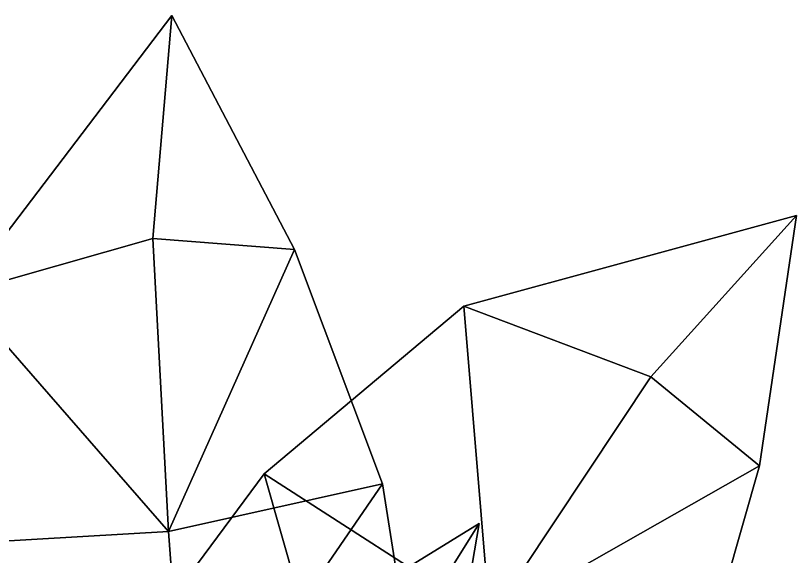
# Model space of a CAD drawing. Header units: metres. Extents: x -219 to 389, y -251 to 301.
# Drawn here: x 12.5 to 180.1, y 184.9 to 300.9 of the extents above; entities that cross this region are included whole.
import ezdxf

# ---------------------------------------------------------------- set-up
doc = ezdxf.new("R2010")
doc.units = ezdxf.units.M

msp = doc.modelspace()

# ---------------------------------------------------------------- linework, layer by layer
at = {"layer": 'Breeder_Leaf', "color": 3}
for points in [[(0.7332, 241.353, 117.2961), (46.03684, 300.9256, 72.5139), (41.9604, 253.1052, 114.8083)], [(0.7332, 241.353, 117.2961), (41.9604, 253.1052, 114.8083), (46.03684, 300.9256, 72.5139)], [(46.03684, 300.9256, 72.5139), (72.3843, 250.7334, 143.3709), (41.9604, 253.1052, 114.8083)], [(46.03684, 300.9256, 72.5139), (41.9604, 253.1052, 114.8083), (72.3843, 250.7334, 143.3709)], [(108.7241, 238.5675, 111.4828), (180.0804, 258.0413, 65.2681), (148.8247, 223.4039, 109.0351)], [(108.7241, 238.5675, 111.4828), (148.8247, 223.4039, 109.0351), (180.0804, 258.0413, 65.2681)], [(180.0804, 258.0413, 65.2681), (172.1824, 204.3112, 137.9653), (148.8247, 223.4039, 109.0351)], [(180.0804, 258.0413, 65.2681), (148.8247, 223.4039, 109.0351), (172.1824, 204.3112, 137.9653)], [(45.3418, 190.2482, 129.6943), (0.7332, 241.353, 117.2961), (41.9604, 253.1052, 114.8083)], [(45.3418, 190.2482, 129.6943), (41.9604, 253.1052, 114.8083), (0.7332, 241.353, 117.2961)], [(41.9604, 253.1052, 114.8083), (72.3843, 250.7334, 143.3709), (45.3418, 190.2482, 129.6943)], [(41.9604, 253.1052, 114.8083), (45.3418, 190.2482, 129.6943), (72.3843, 250.7334, 143.3709)], [(45.3418, 190.2482, 129.6943), (72.3843, 250.7334, 143.3709), (91.265, 200.4314, 157.1218)], [(45.3418, 190.2482, 129.6943), (91.265, 200.4314, 157.1218), (72.3843, 250.7334, 143.3709)], [(-12.2993, 186.8339, 120.4894), (0.7332, 241.353, 117.2961), (45.3418, 190.2482, 129.6943)], [(-12.2993, 186.8339, 120.4894), (45.3418, 190.2482, 129.6943), (0.7332, 241.353, 117.2961)], [(65.8543, 202.6315, 116.2959), (108.7241, 238.5675, 111.4828), (114.3172, 171.3795, 125.9682)], [(65.8543, 202.6315, 116.2959), (114.3172, 171.3795, 125.9682), (108.7241, 238.5675, 111.4828)], [(114.3172, 171.3795, 125.9682), (108.7241, 238.5675, 111.4828), (148.8247, 223.4039, 109.0351)], [(114.3172, 171.3795, 125.9682), (148.8247, 223.4039, 109.0351), (108.7241, 238.5675, 111.4828)], [(148.8247, 223.4039, 109.0351), (172.1824, 204.3112, 137.9653), (114.3172, 171.3795, 125.9682)], [(148.8247, 223.4039, 109.0351), (114.3172, 171.3795, 125.9682), (172.1824, 204.3112, 137.9653)], [(114.3172, 171.3795, 125.9682), (172.1824, 204.3112, 137.9653), (157.5885, 153.1152, 153.5168)], [(114.3172, 171.3795, 125.9682), (157.5885, 153.1152, 153.5168), (172.1824, 204.3112, 137.9653)], [(34.6198, 160.434, 120.7623), (65.8543, 202.6315, 116.2959), (87.06319, 128.2992, 136.5122)], [(34.6198, 160.434, 120.7623), (87.06319, 128.2992, 136.5122), (65.8543, 202.6315, 116.2959)], [(87.06319, 128.2992, 136.5122), (65.8543, 202.6315, 116.2959), (114.3172, 171.3795, 125.9682)], [(87.06319, 128.2992, 136.5122), (114.3172, 171.3795, 125.9682), (65.8543, 202.6315, 116.2959)], [(91.265, 200.4314, 157.1218), (49.1684, 139.0952, 138.5596), (45.3418, 190.2482, 129.6943)], [(91.265, 200.4314, 157.1218), (45.3418, 190.2482, 129.6943), (49.1684, 139.0952, 138.5596)], [(49.1684, 139.0952, 138.5596), (91.265, 200.4314, 157.1218), (99.5993, 147.8604, 160.175)], [(49.1684, 139.0952, 138.5596), (99.5993, 147.8604, 160.175), (91.265, 200.4314, 157.1218)], [(60.02477, 159.8766, 242.3153), (111.9802, 191.9617, 228.6958), (90.05869, 156.8103, 248.4344)], [(60.02477, 159.8766, 242.3153), (90.05869, 156.8103, 248.4344), (111.9802, 191.9617, 228.6958)], [(111.9802, 191.9617, 228.6958), (103.7856, 143.7781, 271.6883), (90.05869, 156.8103, 248.4344)], [(111.9802, 191.9617, 228.6958), (90.05869, 156.8103, 248.4344), (103.7856, 143.7781, 271.6883)], [(49.1684, 139.0952, 138.5596), (-12.2993, 186.8339, 120.4894), (45.3418, 190.2482, 129.6943)], [(49.1684, 139.0952, 138.5596), (45.3418, 190.2482, 129.6943), (-12.2993, 186.8339, 120.4894)], [(-12.2586, 134.2177, 123.2649), (-12.2993, 186.8339, 120.4894), (49.1684, 139.0952, 138.5596)], [(-12.2586, 134.2177, 123.2649), (49.1684, 139.0952, 138.5596), (-12.2993, 186.8339, 120.4894)]]:
    msp.add_3dface(points, dxfattribs=at)

doc.saveas('drawing.dxf')
